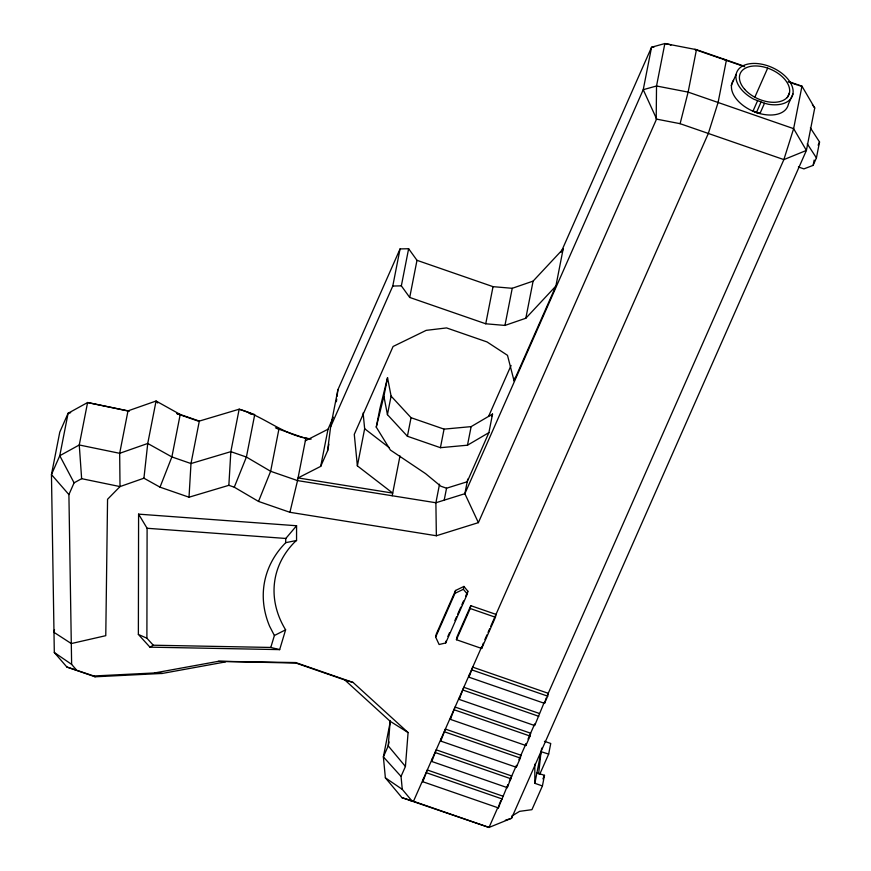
<?xml version="1.0" encoding="UTF-8"?>
<svg xmlns="http://www.w3.org/2000/svg" width="871" height="871" viewBox="0 0 871 871"><rect width="100%" height="100%" fill="white"/><g stroke="black" fill="none" stroke-linecap="round" stroke-linejoin="round"><path stroke-width="1.31" d="M138.369 634.447L138.587 514.14L296.575 525.746L296.554 540.477L294.529 542.241A105.75 83.442 11.1 0 0 285.612 629.831L279.667 649.614L149.943 647.153L138.369 634.447L146.894 638.203L153.285 645.215L270.794 647.447L279.667 649.614M146.894 638.203L147.101 528.272L138.587 514.14M270.794 647.447L274.387 635.514L269.64 626.314A115.484 91.128 11.1 0 1 285.623 542.796L285.797 538.463L296.575 525.746M54.503 629.679L53.98 632.335L71.291 643.56L105.772 635.678L107.558 499.279L120.013 486.584L143.933 478.201L160.014 487.161L189.018 497.21L190.989 463.546L199.317 421.085L239.166 409.207C263.989 416.218 283.587 435.467 309.869 438.788M189.018 497.21L228.855 485.321L230.837 451.657L239.166 409.207L254.735 414.596L246.406 457.046L234.277 487.194L258.513 501.424L289.912 512.3L436.36 535.752L478.386 522.644L656.614 118.946L643.234 89.691L651.562 47.23L664.856 43.55L696.452 49.658L744.346 66.24M199.317 421.085L180.21 414.476L156.072 401.019L128.004 410.862L87.59 402.533L68.101 413.268L59.783 432.103L51.454 474.564L54.307 652.499L66.882 667.034L93.828 675.983L154.505 672.956L218.447 661.307L296.042 663.081L344.818 679.979L390.154 721.275L388.226 745.881L383.371 756.888L385.374 777.836L401.977 797.694L489.023 827.45L511.56 818.272L806.404 150.433L814.733 107.982L801.962 86.185L789.159 81.754M497.831 807.493L489.023 827.45L411.754 800.689L402.282 789.366L401.041 776.409L405.429 766.48L408.085 732.555L353.093 682.461L295.639 662.559L218.447 661.307M143.933 478.201L147.743 443.47L156.072 401.019L157.695 402.968M538.616 773.905L541.065 751.684L548.654 754.101L539.748 774.275M327.572 450.83L330.621 426.855L337.904 389.729L400.061 248.921L408.63 248.725L416.991 260.32L493.03 286.657L512.235 288.301L533.106 281.115L563.167 248.932L555.883 286.058L514.053 380.812L507.488 355.324L487.041 341.944L446.573 327.921L426.18 330.359L393.082 346.484L354.279 434.357L357.371 465.865L392.712 493.095L298.056 477.929L320.713 466.366L327.572 450.83L328.879 444.199M336.38 401.716L336.718 399.049M337.055 396.392L337.904 389.729M128.004 410.862L119.675 453.312L120.013 486.584L81.645 478.68L74.089 482.839L68.907 494.586L71.629 664.377L76.474 669.973M320.713 466.366L328.008 429.24L333.277 417.285M357.371 465.865L364.655 428.739L363.109 412.985M330.621 426.855L392.777 286.047L400.061 248.921M555.883 286.058L525.823 318.242L504.951 325.427L485.746 323.783L409.708 297.447L401.346 285.851L408.63 248.725M488.903 432.626L467.204 481.761L446.551 488.206L440.835 486.225L425.549 473.617L390.393 450.035L376.261 427.128L379.908 408.564L387.541 377.698L391.09 396.087L387.443 414.65L407.41 436.262L440.421 447.694L467.487 445.201L488.903 432.626L492.54 414.063L471.135 426.627L444.058 429.131L411.047 417.699L391.09 396.087M376.261 427.128L383.893 396.261L387.541 377.698M409.708 297.447L416.991 260.32M392.19 495.751L399.996 455.958M407.41 436.262L411.047 417.699M440.421 447.694L444.058 429.131M390.393 721.068L383.371 756.888L401.041 776.409M389.01 741.896L388.226 745.881L405.429 766.48M439.528 484.178L435.892 502.752L436.36 535.752M444.199 500.15L446.551 488.206M485.746 323.783L493.03 286.657M467.487 445.201L471.135 426.627M435.663 637.093L436.219 634.23L455.544 590.473L463.927 586.444L467.847 591.202L467.292 594.055L445.702 642.961L439.115 644.507L435.663 637.093L454.978 593.325L455.544 590.473M467.727 479.104L464.864 493.705L478.386 522.644M504.951 325.427L512.235 288.301M445.702 642.961L446.072 641.056M432.321 758.63L431.766 761.483L507.292 787.645L507.858 784.782L498.354 807.896L422.816 781.733L423.382 778.881M422.816 781.733L427.302 769.986L502.839 796.148M467.292 594.055L463.372 589.297L463.927 586.444M456.437 639.728L457.003 636.864L470.776 605.661L496.002 614.393L495.436 617.245L481.663 648.46L456.437 639.728L470.22 608.513L470.776 605.661M431.766 761.483L436.208 749.833L511.734 775.996L507.292 787.645M440.759 741.09L445.375 729.071L520.912 755.222L520.346 758.075L516.296 767.253L440.759 741.09L441.325 738.238M525.823 318.242L533.106 281.115M514.053 380.812L514.576 378.156M450.351 719.37L455.098 707.056L530.624 733.208L530.069 736.06L525.888 745.522L450.351 719.37L450.917 716.517M544.027 702.853L534.696 725.576L459.169 699.413L459.725 696.56M459.169 699.413L463.808 687.295L539.345 713.458M468.968 677.203L472.713 667.142L548.24 693.305L547.685 696.158L544.506 703.354L468.968 677.203L469.534 674.35M481.663 648.46L483.285 643.201M498.354 807.896L498.92 805.044M516.296 767.253L516.666 765.348M512.083 815.615L511.56 818.272L505.354 820.253M525.888 745.522L526.258 743.627M544.506 703.354L546.128 698.107M534.805 764.161L534.859 783.323L542.415 785.936L531.931 809.671L519.606 811.347L512.801 815.474M534.859 783.323L541.773 748.08M542.415 785.936L544.495 775.321L536.906 772.904M548.654 754.101L550.744 743.486L544.451 741.308M764.509 103.246L753.742 99.174A30.202 18.269 23.8 0 1 743.344 65.63A30.202 18.269 23.8 0 1 789.834 81.732A30.202 18.269 23.8 0 1 768.429 104.259L764.509 103.246L759.991 113.459L756.453 112.544L761.025 102.038M798.391 166.971L803.911 168.887L813.122 165.381L814.167 160.079M813.122 165.381L816.421 157.901L819.546 141.984L810.378 127.895M289.912 512.3L297.534 480.596L305.863 438.146L304.48 438.048L311.121 439.115M68.907 494.586L51.454 474.564L59.772 455.718L79.261 444.983L119.675 453.312L147.743 443.47L171.881 456.927L190.989 463.546L230.837 451.657L246.406 457.046L270.641 471.287L297.534 480.596L435.892 502.752L464.864 493.705L643.234 89.691L656.527 86L688.123 92.108L793.633 128.647L806.404 150.433L783.867 159.611L680.109 123.682L688.123 92.108L696.452 49.658L694.677 49.418L721.613 58.749M160.014 487.161L171.881 456.927L180.21 414.476L176.835 413.54M258.513 501.424L270.641 471.287L278.97 428.826L275.443 427.835M488.566 416.447L511.059 365.472M561.011 252.35L651.562 47.23L654.099 46.903M562.078 251.392L563.167 248.932M491.462 416.512L492.54 414.063M671.095 44.867L670.583 44.759M447.879 636.44L449.501 632.771M454.891 620.544L456.513 616.875M457.591 614.425L460.835 607.098M461.913 604.648L463.535 600.979M465.691 596.091L467.847 591.202M481.728 646.718L413.485 801.287L409.958 800.449M484.875 639.597L486.987 634.796M488.054 632.4L489.644 628.797M490.7 626.391L708.33 133.448L718.096 102.484L726.425 60.034L722.897 59.195L744.661 66.729M731.215 85.5L736.158 74.296M754.743 97.421L767.678 68.123M756.453 112.544L753.034 111.042L757.541 100.829M787.33 97.65L789.485 92.762M788.516 103.91L792.915 93.948M499.41 803.922L500.879 800.591M509.317 781.483L516.351 765.555M518.887 759.806L525.942 743.812M528.011 739.12L534.74 723.877M547.184 695.7L783.867 159.611L793.633 128.647L801.962 86.185L798.435 85.347M818.13 145.185L819.546 141.984M542.927 778.881L544.495 775.321M149.943 647.153L153.285 645.215M305.34 440.802L328.008 429.24M274.387 635.514L285.612 629.831M454.978 593.325L463.372 589.297M70.671 412.68L68.101 413.268L59.772 455.718L74.089 482.839M285.797 542.655L296.554 540.477M66.882 667.034L95.07 676.8L162.311 673.435L225.447 661.927M392.777 286.047L401.346 285.851M154.505 672.956L162.311 673.435M147.101 528.272L285.797 538.463M680.109 123.682L656.201 119.055L656.527 86L664.856 43.55L670.768 44.802M129.289 411.243L87.59 402.533L79.261 444.983L81.645 478.68M344.818 679.979L353.093 682.461M401.977 797.694L411.754 800.689M788.19 81.809L797.15 84.912M753.034 111.042L759.991 113.459M276.847 428.478L303.228 437.612M177.107 413.779L198.544 421.205M228.855 485.321L234.277 487.194M470.22 608.513L495.436 617.245M472.147 670.006L547.685 696.158M463.252 690.159L538.79 716.31M454.531 709.909L530.069 736.06M444.809 731.923L520.346 758.075M435.642 752.686L511.179 778.848M426.746 772.849L502.284 799.001M248.845 412.941L251.153 414.291M390.154 721.275L408.085 732.555M93.828 675.983L95.07 676.8M385.374 777.836L402.282 789.366M54.307 652.499L71.629 664.377M364.655 428.739L389.293 447.716M812.403 104.749L814.733 107.982M807.254 143.824L816.421 157.901M383.893 396.261L387.443 414.65M788.407 104.161A30.202 18.269 23.8 0 1 752.784 111.107A30.202 18.269 23.8 0 1 733.545 80.132M744.683 89.332A26.555 16.059 23.8 0 0 787.82 96.616A26.555 16.059 23.8 0 0 761.112 66.436A26.555 16.059 23.8 0 0 744.683 89.332"/></g></svg>
